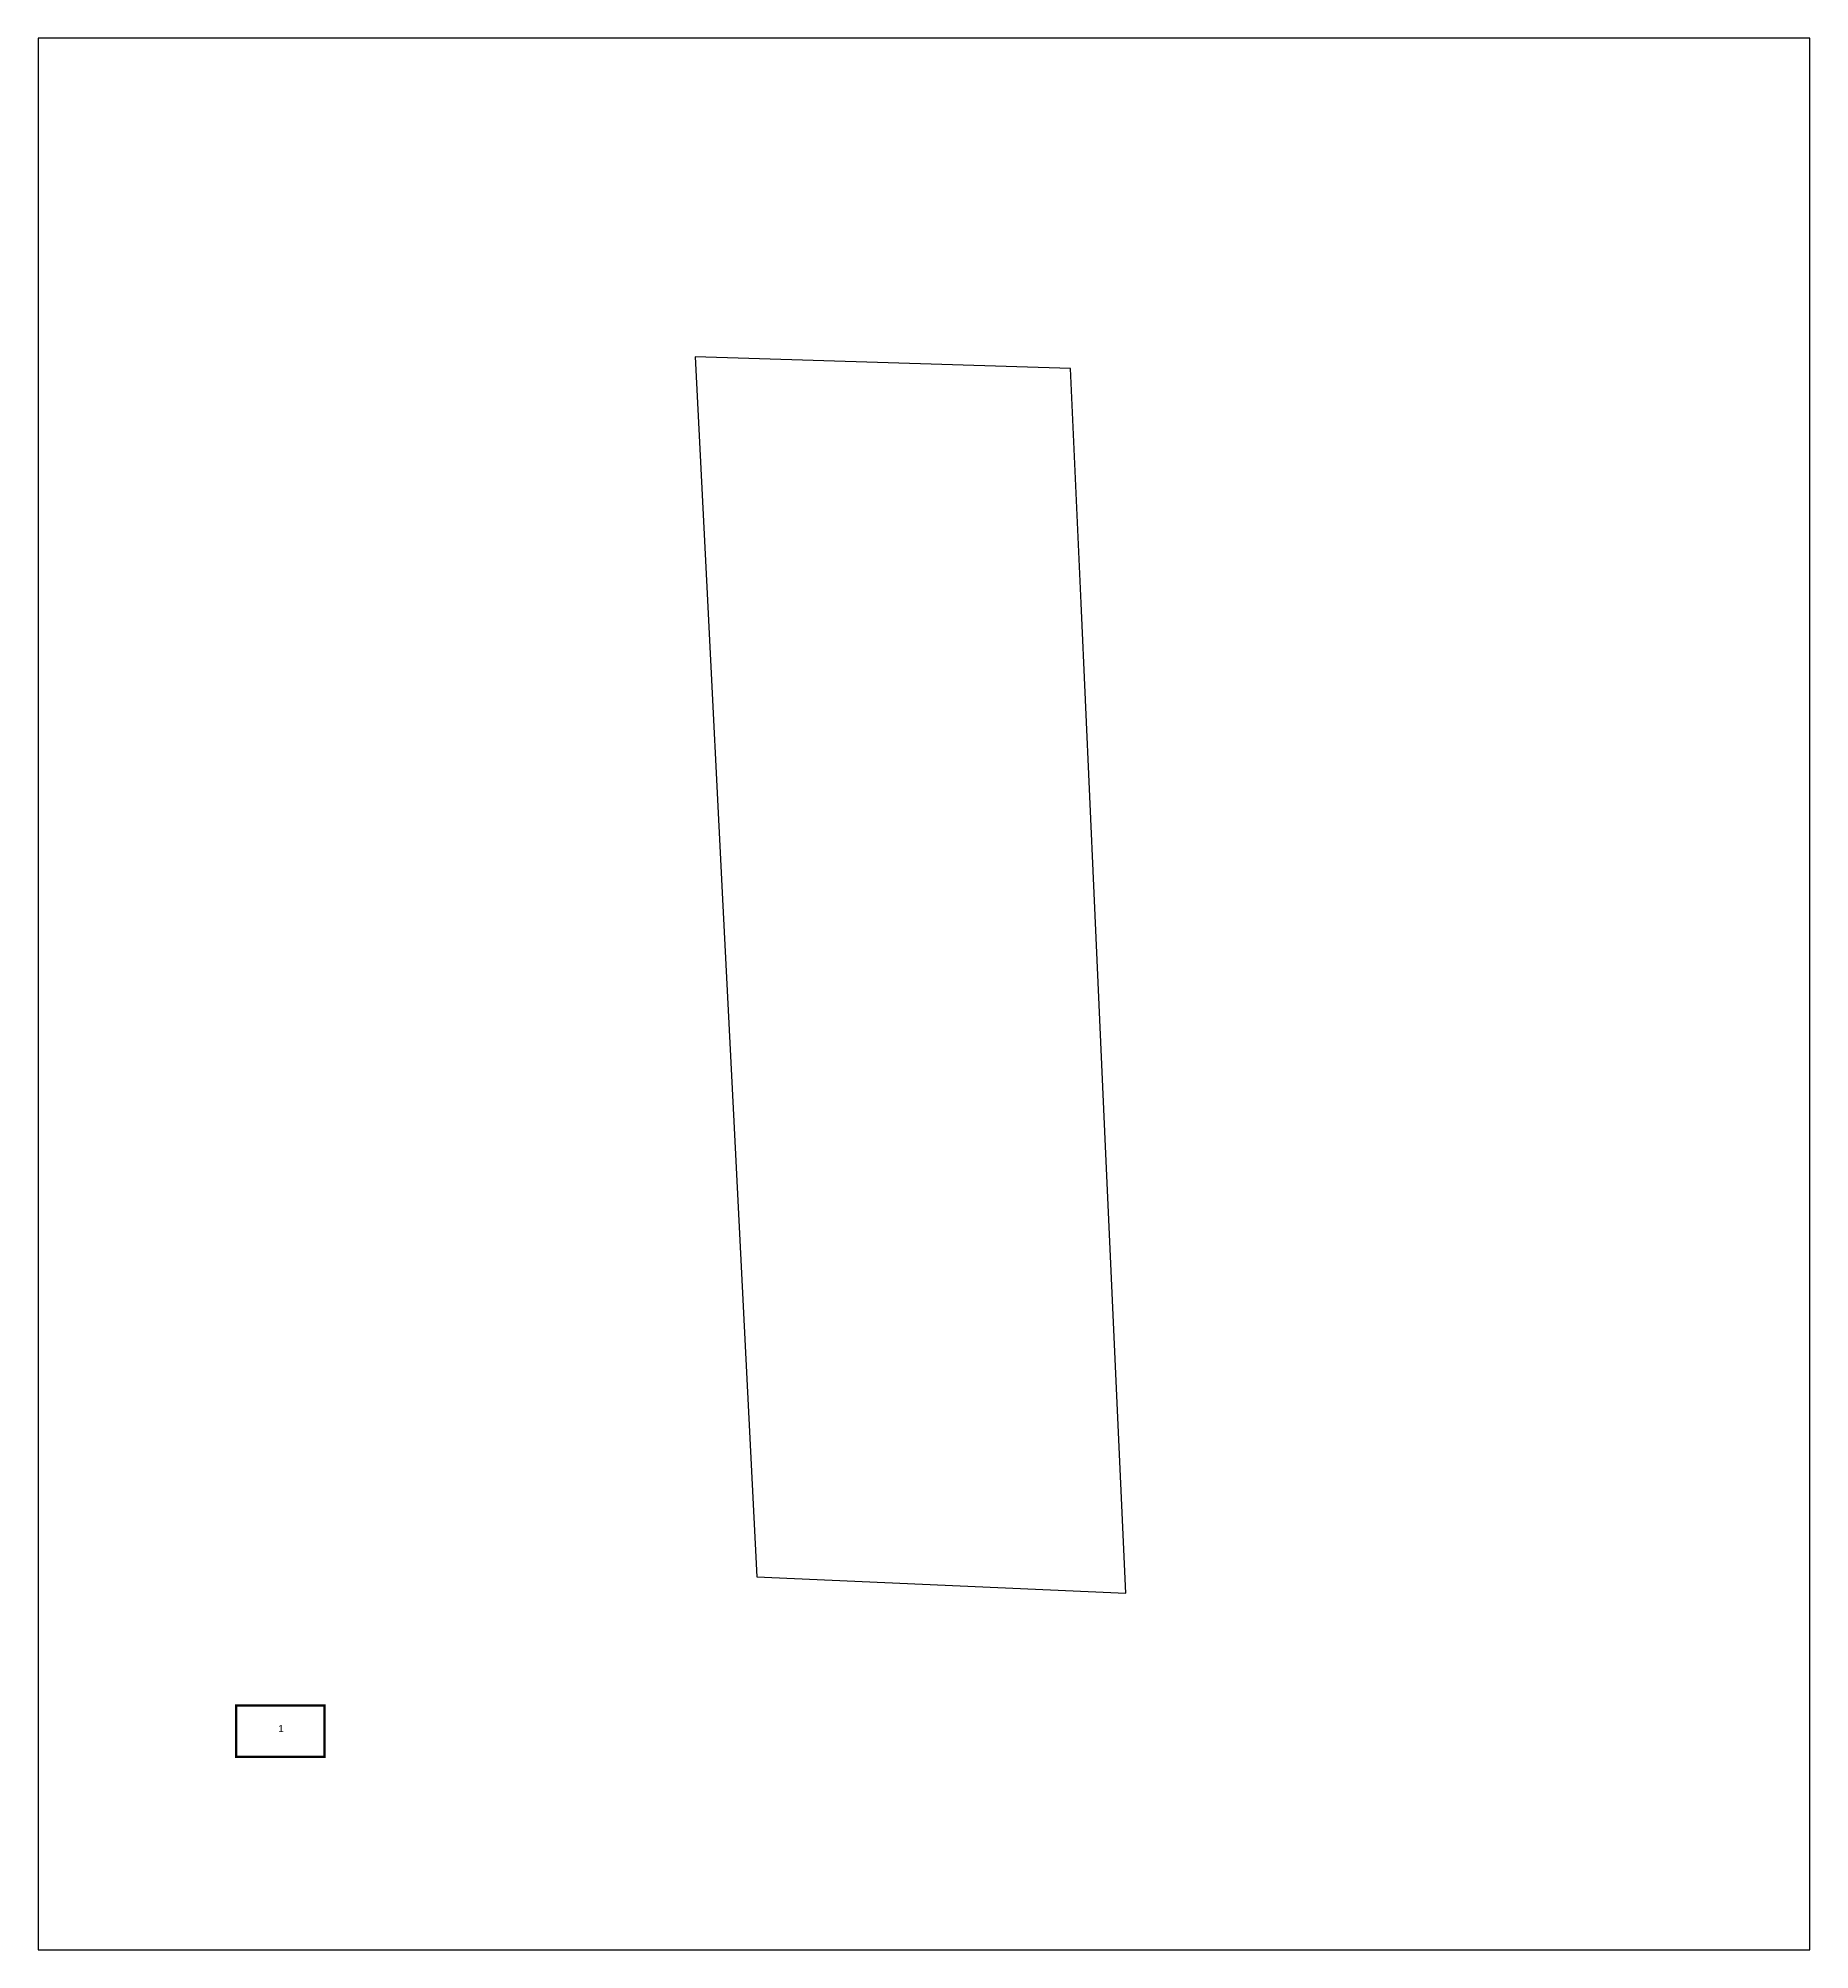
# Model space of a CAD drawing. Extents: x 186023 to 186213, y 654668 to 654873.
import ezdxf

# ---------------------------------------------------------------- set-up
doc = ezdxf.new("R2010")
doc.units = 0
doc.header["$MEASUREMENT"] = 0
doc.layers.add('hadpasa', color=255, linetype='Continuous')
doc.layers.add('Pgvul1', color=253, linetype='Continuous')
doc.styles.add('STYLE1', font='HEBTXT')

# ---------------------------------------------------------------- blocks, each defined once
blk = doc.blocks.new('hadpasa')
at = {"layer": 'hadpasa', "const_width": 0.25}
blk.add_lwpolyline([(-4.82, -2.88), (-4.82, 2.64), (4.65, 2.64), (4.65, -2.88)], close=True, dxfattribs=at)
at = {"style": 'STYLE1', "flags": 1}
for tag, p in [('SIZE', (-0.39, 1.6)), ('SCALE', (-0.35, 0.67)), ('PAGES', (-0.32, -1.12))]:
    blk.add_attdef(tag, p, '', height=0.75, dxfattribs=at)
at = {"style": 'STYLE1'}
blk.add_attdef('PAGE', (-0.28, -0.22), '', height=0.75, dxfattribs=at)

msp = doc.modelspace()

# ---------------------------------------------------------------- linework, layer by layer
at = {"layer": 'hadpasa'}
msp.add_lwpolyline([(186212.99, 654872.65), (186022.99, 654872.65), (186022.99, 654667.65), (186212.99, 654667.65)], close=True, dxfattribs=at)
at = {"layer": 'Pgvul1'}
msp.add_lwpolyline([(186100.04, 654707.66), (186139.62, 654705.89), (186138.56, 654729.43), (186137.39, 654755.41), (186136.24, 654780.96), (186134.84, 654812.07), (186133.71, 654837.23), (186093.46, 654838.49), (186094.67, 654814.49), (186096.42, 654779.61), (186097.55, 654757.19), (186098.87, 654730.99)], close=True, dxfattribs=at)

# ---------------------------------------------------------------- block references
at = {"layer": 'hadpasa'}
msp.add_blockref('hadpasa', (186049.03, 654691.22), dxfattribs=at).add_auto_attribs({'PAGE': '1'})

doc.saveas('drawing.dxf')
